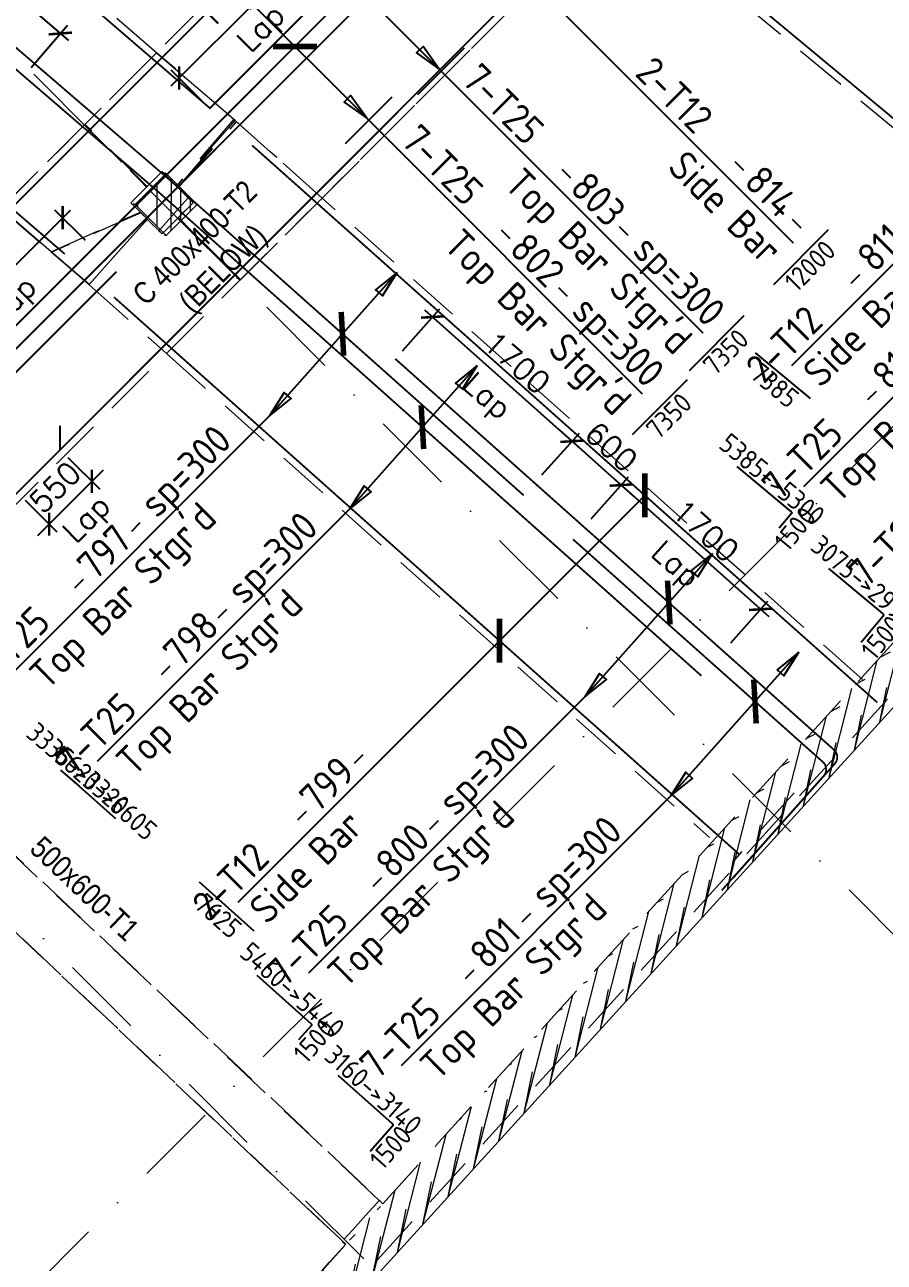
# Model space of a CAD drawing. Extents: x 660761725 to 1323371458, y 2734871439 to 5470067957.
# Drawn here: x 662068528 to 662076356, y 2735048931 to 2735060194 of the extents above; entities that cross this region are included whole.
import ezdxf
from ezdxf.enums import TextEntityAlignment as Align

# ---------------------------------------------------------------- set-up
doc = ezdxf.new("R2010")
doc.units = 0
for name, pattern in [('AXES', [1.95, 1.2, -0.25, 0.25, -0.25]), ('Hidden', [714.375, 476.25, -238.125]), ('sbp_axis_short', [10, 5, -2.5, 0, -2.5])]:
    doc.linetypes.add(name, pattern=pattern)
doc.layers.add('A-DETL', color=5, linetype='Continuous', lineweight=9, true_color=0x0000ff)
for name, color, linetype, lineweight in [('A-FLOR-PATT', 7, 'Continuous', 15), ('A-ROOF', 7, 'Continuous', 15), ('S-BEAM-IDEN', 2, 'Continuous', 9), ('S-COLS-IDEN', 7, 'Continuous', 9), ('S-GRID', 7, 'Continuous', 9)]:
    doc.layers.add(name, color=color, linetype=linetype, lineweight=lineweight)
for name, color, linetype in [('S-AXIS', 20, 'AXES'), ('S-DIMI', 100, 'Continuous'), ('S-RBAR-T12', 151, 'Continuous'), ('S-RBAR-T25', 51, 'Continuous'), ('S-RDIMO', 8, 'Continuous'), ('S-RSYMB', 7, 'Continuous'), ('S-SIMPLETEXT', 7, 'Continuous')]:
    doc.layers.add(name, color=color, linetype=linetype)
doc.styles.add('Arial Narrow_1', font='ARIALN.TTF', dxfattribs={"height": 199.9999999999998})
doc.styles.add('ARMACAD', font='isocp.shx')
doc.styles.add('ROMANS', font='romans.shx')
doc.dimstyles.new('S-DIMI-100', dxfattribs={"dimscale": 100, "dimtxt": 2, "dimasz": 1.5, "dimexe": 1, "dimexo": 1, "dimgap": 1, "dimtad": 1, "dimdec": 0, "dimzin": 12, "dimdsep": 46, "dimtxsty": 'ROMANS', "dimblk": 'ARCHTICK', "dimcen": 0.09, "dimdle": 1, "dimclrd": 8, "dimclre": 8, "dimclrt": 4, "dimadec": 0, "dimazin": 3, "dimtfac": 1, "dimtdec": 0, "dimtix": 1, "dimtmove": 1, "dimatfit": 3, "dimtolj": 1, "dimtzin": 0, "dimarcsym": 0})
pattern_1 = [(74.99999999999999, (0, 0), (-153.3407249233896, 41.08752341002518), [])]

# ---------------------------------------------------------------- blocks, each defined once
blk = doc.blocks.new('I am… All Range.')
at = {"layer": 'S-GRID', "color": 8, "linetype": 'sbp_axis_short', "lineweight": 13, "ltscale": 150}
for p, q in [((662622712.44625, 2734514326.959595), (662688816.0170653, 2734580430.53041)), ((662627061.1529542, 2734509978.252891), (662693164.7237693, 2734576081.823706)), ((662652549.4973798, 2734565594.860479), (662675093.4908426, 2734543051.956323)), ((662648660.6112016, 2734561705.974301), (662671204.6017749, 2734539163.067255))]:
    blk.add_line(p, q, dxfattribs=at)
blk = doc.blocks.new('I am… Atomic.')
at = {"layer": 'A-FLOR-PATT', "transparency": 33554600}
h = blk.add_hatch(dxfattribs=at)
h.set_pattern_fill('ANSI31', color=8, scale=50, angle=30, style=0)
h.set_pattern_definition(pattern_1)
edge = h.paths.add_edge_path()
edge.add_line((662389967.6433319, 2734579123.010657), (662390007.8012236, 2734579503.468677))
edge.add_line((662342114.705975, 2734544592.546931), (662390007.8012234, 2734579503.468677))
edge.add_line((662363195.8073889, 2734559608.047176), (662389967.7690635, 2734579123.040917))
edge.add_line((662362417.6524743, 2734559040.823584), (662363719.8899552, 2734559990.06879))
edge.add_line((662346720.4841449, 2734547598.623516), (662362783.6519626, 2734559307.613063))
edge.add_line((662345821.5310795, 2734546943.346041), (662347578.010761, 2734548223.703842))
edge.add_line((662342292.6126368, 2734544370.997322), (662346307.4227723, 2734547297.529027))
edge.add_line((662325865.2845687, 2734528370.671522), (662342114.6925843, 2734544592.5523))
edge.add_line((662340490.7204528, 2734542572.157625), (662342149.9785906, 2734544228.604904))
edge.add_line((662339422.0417168, 2734541505.28928), (662341320.3495216, 2734543400.381265))
edge.add_line((662336597.6306283, 2734538685.662872), (662340136.8031961, 2734542218.839921))
edge.add_line((662332705.8949801, 2734534800.520002), (662336243.7133716, 2734538332.345168))
edge.add_line((662332253.0745114, 2734534348.466631), (662332782.9359009, 2734534877.430412))
edge.add_line((662326312.3910785, 2734528417.846987), (662332351.9776915, 2734534447.202265))
edge.add_line((662325865.2845687, 2734528370.671522), (662326312.3910785, 2734528417.846987))
h = blk.add_hatch(dxfattribs=at)
h.set_pattern_fill('ANSI31', color=8, scale=50, angle=30, style=0)
h.set_pattern_definition(pattern_1)
edge = h.paths.add_edge_path()
edge.add_line((662389967.6433319, 2734579123.010657), (662390007.8012236, 2734579503.468677))
edge.add_line((662390178.8400514, 2734578972.951882), (662393574.2351673, 2734576558.543434))
edge.add_line((662390389.9110394, 2734578822.862847), (662389967.7690635, 2734579123.040917))
edge.add_line((662401600.1085552, 2734571260.373601), (662390007.8012234, 2734579503.468677))
edge.add_line((662401045.2346829, 2734570742.112331), (662400996.5411683, 2734571280.666277))
edge.add_line((662400996.5411683, 2734571280.666277), (662391834.41239, 2734577795.702194))
edge.add_line((662401631.7932035, 2734570909.939), (662401600.1085552, 2734571260.373601))
edge.add_line((662398386.0115408, 2734568087.393885), (662401045.2346829, 2734570742.112331))
edge.add_line((662378065.801715, 2734545768.423274), (662383150.2610395, 2734551353.010825))
edge.add_line((662383150.2610395, 2734551353.010825), (662388234.7203641, 2734556937.598375))
edge.add_line((662388234.7203641, 2734556937.598375), (662393319.1796887, 2734562522.185926))
edge.add_line((662393319.1796887, 2734562522.185926), (662398403.6390133, 2734568106.773477))
edge.add_line((662377177.0145457, 2734544792.211362), (662378389.7704264, 2734546124.258873))
edge.add_line((662345219.5168241, 2734509691.243385), (662350637.7770958, 2734515642.46591))
edge.add_line((662350637.7770958, 2734515642.46591), (662356056.0373675, 2734521593.688435))
edge.add_line((662356056.0373675, 2734521593.688435), (662361474.2976393, 2734527544.91096))
edge.add_line((662361474.2976393, 2734527544.91096), (662366892.5579109, 2734533496.133485))
edge.add_line((662366892.5579109, 2734533496.133485), (662372310.8181826, 2734539447.35601))
edge.add_line((662372310.8181826, 2734539447.35601), (662377729.0784543, 2734545398.578536))
edge.add_line((662345267.5598451, 2734509156.384884), (662400082.3408674, 2734569362.972085))
edge.add_line((662401418.6805061, 2734570690.601139), (662400941.3227103, 2734570214.051982))
edge.add_line((662400082.3408674, 2734569362.972085), (662401631.7932035, 2734570909.939))
h = blk.add_hatch(dxfattribs=at)
h.set_pattern_fill('ANSI31', color=8, scale=50, angle=30, style=0)
h.set_pattern_definition(pattern_1)
edge = h.paths.add_edge_path()
edge.add_line((662345468.2720397, 2734510142.524049), (662345661.1307589, 2734509588.669044))
edge.add_line((662345219.5168241, 2734509691.243385), (662350637.7770958, 2734515642.46591))
edge.add_line((662350637.7770958, 2734515642.46591), (662356056.0373675, 2734521593.688435))
edge.add_line((662356056.0373675, 2734521593.688435), (662361474.2976393, 2734527544.91096))
edge.add_line((662361474.2976393, 2734527544.91096), (662366892.5579109, 2734533496.133485))
edge.add_line((662366892.5579109, 2734533496.133485), (662372310.8181826, 2734539447.35601))
edge.add_line((662372310.8181826, 2734539447.35601), (662377729.0784543, 2734545398.578536))
edge.add_line((662345267.5598451, 2734509156.384884), (662400082.3408674, 2734569362.972085))
h = blk.add_hatch(dxfattribs=at)
h.set_pattern_fill('ANSI31', color=8, scale=50, angle=30, style=0)
h.set_pattern_definition(pattern_1)
h.paths.add_polyline_path([(662376092.5556102, 2734554579.207211), (662376375.3471375, 2734554861.998516), (662376093.0237507, 2734555144.801123), (662375810.2322234, 2734554862.009818)])
at = {"layer": 'A-DETL', "color": 8, "linetype": 'Hidden', "lineweight": 9}
for p, q in [((662399013.4511831, 2734568320.204953), (662345232.817815, 2734509249.488402)), ((662376093.0237507, 2734555144.801123), (662375810.2322234, 2734554862.009818)), ((662376072.4154742, 2734555153.057996), (662376093.0237507, 2734555144.801123)), ((662376375.3471375, 2734554861.998516), (662376093.0237507, 2734555144.801123)), ((662375789.2815652, 2734554870.403869), (662375810.2322234, 2734554862.009818)), ((662375810.2322234, 2734554862.009818), (662376092.5556102, 2734554579.207211)), ((662376092.5556102, 2734554579.207211), (662376375.3471375, 2734554861.998516)), ((662376375.2304256, 2734554862.045278), (662376355.5380677, 2734554869.93518)), ((662376072.4041587, 2734554587.281053), (662376092.4388983, 2734554579.253973)), ((662378030.5586636, 2734545796.742826), (662372369.9076654, 2734551148.681896)), ((662372372.3963819, 2734551151.358075), (662378065.801715, 2734545768.423274)), ((662372026.4536644, 2734550785.418594), (662377695.3699126, 2734545425.665033)), ((662377729.0784543, 2734545398.578536), (662372028.8346336, 2734550787.97891))]:
    blk.add_line(p, q, dxfattribs=at)
at = {"layer": 'A-DETL', "color": 8, "linetype": 'Hidden', "lineweight": 9, "flags": 128}
for points in [[(662378065.801715, 2734545768.423274), (662383150.2610395, 2734551353.010825), (662388234.7203641, 2734556937.598375), (662393319.1796887, 2734562522.185926), (662398403.6390133, 2734568106.773477)], [(662378030.5586636, 2734545796.742826), (662377982.6745564, 2734545743.731713), (662377934.790449, 2734545690.7206), (662377886.9063418, 2734545637.709486), (662377839.0222344, 2734545584.698373), (662377791.1381272, 2734545531.68726), (662377743.2540199, 2734545478.676146), (662377695.3699126, 2734545425.665033)], [(662378065.801715, 2734545768.423274), (662378054.0540313, 2734545777.863125), (662378042.3063474, 2734545787.302976), (662378030.5586636, 2734545796.742826)], [(662345219.5168241, 2734509691.243385), (662350637.7770958, 2734515642.46591), (662356056.0373675, 2734521593.688435), (662361474.2976393, 2734527544.91096), (662366892.5579109, 2734533496.133485), (662372310.8181826, 2734539447.35601), (662377729.0784543, 2734545398.578536)], [(662377695.3699126, 2734545425.665033), (662377706.6060932, 2734545416.6362), (662377717.8422737, 2734545407.607368), (662377729.0784543, 2734545398.578536)]]:
    blk.add_lwpolyline(points, dxfattribs=at)
at = {"layer": 'A-ROOF', "color": 8, "lineweight": 13}
blk.add_line((662345267.5598451, 2734509156.384884), (662400082.3408674, 2734569362.972085), dxfattribs=at)
at = {"layer": 'S-BEAM-IDEN', "color": 8, "insert": (662374974.9249395, 2734549129.078041), "char_height": 199.9999999999999, "width": 1539.239999999999, "attachment_point": 1, "rotation": 316.6069394098365, "style": 'Arial Narrow_1'}
blk.add_mtext('500x600-T1', dxfattribs=at)
at = {"layer": 'S-COLS-IDEN', "color": 8, "char_height": 199.9999999999998, "attachment_point": 1, "rotation": 44.99999999999995, "style": 'Arial Narrow_1'}
for s, insert, width in [('C 400x400-T2', (662375766.4355506, 2734554072.79057), 1819.830624999998), ('(BELOW)', (662376187.3850563, 2734554007.309536), 1218.564999999999)]:
    blk.add_mtext(s, dxfattribs=dict(at, insert=insert, width=width))
blk = doc.blocks.new('I am… Domination.')
at = {"layer": 'S-RDIMO', "color": 9, "linetype": 'Hidden', "lineweight": 9}
for p, q in [((662379450.0051303, 2734559688.510721), (662375348.5351304, 2734555587.040721)), ((662376004.9775039, 2734556243.483095), (662372467.747779, 2734559285.856626)), ((662377511.4928744, 2734554921.571341), (662380219.5175982, 2734557629.596065)), ((662380219.5175982, 2734557629.596065), (662377511.4928744, 2734554921.571341)), ((662380219.5175982, 2734557629.596065), (662385106.8360206, 2734553575.704457)), ((662376004.9775039, 2734556243.483095), (662375353.925389, 2734555592.43098)), ((662376721.5658053, 2734555627.145042), (662376004.9775039, 2734556243.483095)), ((662376004.9775039, 2734556243.483095), (662376707.6874706, 2734555639.081807)), ((662375348.4706345, 2734555586.97622), (662371459.5806345, 2734551697.37622)), ((662374586.8444908, 2734554825.211025), (662375317.5728953, 2734555556.072839)), ((662375317.5728953, 2734555556.072839), (662375348.4706345, 2734555586.97622)), ((662375349.1511527, 2734555587.656862), (662375348.4706345, 2734555586.97622)), ((662375348.4706345, 2734555586.97622), (662375913.7872291, 2734555021.762817)), ((662375348.5351304, 2734555587.040721), (662375913.8001319, 2734555021.77572)), ((662375349.151271, 2734555587.656862), (662375353.925389, 2734555592.43098)), ((662375349.2390939, 2734555587.568767), (662375764.3379961, 2734555171.745412)), ((662375919.1903907, 2734555027.165978), (662375354.6950598, 2734555591.661309)), ((662376707.6874706, 2734555639.081807), (662376184.7335155, 2734555031.06696)), ((662376719.7890676, 2734555626.675409), (662376187.1650752, 2734555028.635401)), ((662376197.7140785, 2734555018.086398), (662376720.5664122, 2734555625.983093)), ((662376200.0528677, 2734555015.747608), (662376733.3770162, 2734555614.573764)), ((662376721.5658053, 2734555627.145042), (662376707.6874706, 2734555639.081807)), ((662377039.3684205, 2734555342.052927), (662376719.7890676, 2734555626.675409)), ((662376719.7890676, 2734555626.675409), (662376733.3770162, 2734555614.573764)), ((662376720.5664122, 2734555625.983093), (662376721.5658053, 2734555627.145042)), ((662377511.4928744, 2734554921.571341), (662376733.3770162, 2734555614.573764)), ((662382433.2061052, 2734550538.214849), (662377039.3684205, 2734555342.052927)), ((662375764.3379961, 2734555171.745412), (662375913.9233781, 2734555021.898966)), ((662376053.9124441, 2734555161.888032), (662375919.7495292, 2734555027.725117)), ((662376053.9124441, 2734555161.888032), (662375919.7495292, 2734555027.725117)), ((662375925.3016512, 2734555033.277239), (662376053.9124441, 2734555161.888032)), ((662376187.1650752, 2734555028.635401), (662376053.9124441, 2734555161.888032)), ((662376053.9124441, 2734555161.888032), (662376184.7335155, 2734555031.06696)), ((662376187.1650752, 2734555028.635401), (662376053.9124441, 2734555161.888032)), ((662375771.0697317, 2734554879.04532), (662375913.7872291, 2734555021.762817)), ((662375913.7872291, 2734555021.762817), (662375771.0697317, 2734554879.04532)), ((662375913.9233781, 2734555021.898966), (662375925.3016512, 2734555033.277239)), ((662375919.7495292, 2734555027.725117), (662375913.9233781, 2734555021.898966)), ((662375913.9233781, 2734555021.898966), (662375919.1903907, 2734555027.165978)), ((662376184.7335155, 2734555031.06696), (662376187.1650752, 2734555028.635401)), ((662376197.607359, 2734555018.193117), (662376187.1650752, 2734555028.635401)), ((662376187.1650752, 2734555028.635401), (662376197.7140785, 2734555018.086398)), ((662376197.7140785, 2734555018.086398), (662376187.1650752, 2734555028.635401)), ((662376187.1650752, 2734555028.635401), (662376245.9123547, 2734554969.888121)), ((662376187.1650752, 2734555028.635401), (662376200.0528677, 2734555015.747608)), ((662376336.7551566, 2734554879.04532), (662376197.607359, 2734555018.193117)), ((662376336.7551566, 2734554879.04532), (662376200.0528677, 2734555015.747608)), ((662376203.0384871, 2734555012.761989), (662376245.9123547, 2734554969.888121)), ((662376245.9123547, 2734554969.888121), (662376336.7551566, 2734554879.04532)), ((662376245.9123547, 2734554969.888121), (662376292.7693106, 2734554923.031166)), ((662375771.0697317, 2734554879.04532), (662375857.2898251, 2734554792.825226)), ((662376336.7551566, 2734554879.04532), (662376136.2623751, 2734554678.552538)), ((662376292.7693106, 2734554923.031166), (662376186.2573699, 2734554803.437601)), ((662376202.4896258, 2734554744.779788), (662376336.7551566, 2734554879.04532)), ((662376202.4896258, 2734554744.779788), (662376336.7551566, 2734554879.04532)), ((662376292.7693106, 2734554923.031166), (662376336.7551566, 2734554879.04532)), ((662377511.4928744, 2734554921.571341), (662376762.7486928, 2734554172.827159)), ((662376768.1389514, 2734554178.217418), (662377511.4928744, 2734554921.571341)), ((662375043.3919421, 2734554432.534272), (662374586.8444908, 2734554825.211025)), ((662374586.8444908, 2734554825.211025), (662375043.3919421, 2734554432.534272)), ((662375043.3919421, 2734554432.534272), (662375857.2898251, 2734554792.825226)), ((662375862.4072138, 2734554787.707837), (662375049.0588653, 2734554427.660148)), ((662375857.2898251, 2734554792.825226), (662375862.4072138, 2734554787.707837)), ((662375857.2898251, 2734554792.825226), (662375920.6865906, 2734554729.428461)), ((662375862.4072138, 2734554787.707837), (662375920.6865906, 2734554729.428461)), ((662376186.2573699, 2734554803.437601), (662376026.2908258, 2734554623.824225)), ((662376196.6557587, 2734554738.945921), (662376202.4896258, 2734554744.779788)), ((662376196.6557587, 2734554738.945921), (662376202.0331031, 2734554744.323266)), ((662376202.0331031, 2734554744.323266), (662376768.1040694, 2734554178.2523)), ((662376768.1040694, 2734554178.183507), (662376202.4896258, 2734554744.779788)), ((662376202.6180589, 2734554744.908222), (662376768.7750325, 2734554178.854593)), ((662375389.6210527, 2734554133.138314), (662375920.6865906, 2734554729.428461)), ((662375920.6917411, 2734554729.42331), (662375390.4572585, 2734554134.023173)), ((662375920.6917411, 2734554729.42331), (662375923.158423, 2734554726.956628)), ((662375923.3018429, 2734554726.813208), (662376053.9124441, 2734554596.202607)), ((662376053.9124441, 2734554596.202607), (662376136.2623751, 2734554678.552538)), ((662376136.2623751, 2734554678.552538), (662376053.9124441, 2734554596.202607)), ((662376136.2623751, 2734554678.552538), (662376196.6428444, 2734554738.933007)), ((662376762.7486928, 2734554172.827159), (662376196.6428444, 2734554738.933007)), ((662376053.9124441, 2734554596.202607), (662376026.2908258, 2734554623.824225)), ((662375390.4572585, 2734554134.023173), (662375043.3919421, 2734554432.534272)), ((662375043.3919421, 2734554432.534272), (662375320.1498803, 2734554194.494594)), ((662375049.0588653, 2734554427.660148), (662375043.3919421, 2734554432.534272)), ((662375043.3919421, 2734554432.534272), (662375049.0588653, 2734554427.660148)), ((662375320.1498803, 2734554194.494594), (662375390.4572585, 2734554134.023173)), ((662376762.8132766, 2734554172.891749), (662376768.1040694, 2734554178.183507)), ((662376762.8132766, 2734554172.891749), (662376768.1040694, 2734554178.183507)), ((662376768.1040694, 2734554178.182536), (662376762.8132766, 2734554172.891743)), ((662376768.7750325, 2734554178.854593), (662376768.1040694, 2734554178.183507)), ((662375390.3372918, 2734554132.50042), (662375389.6210527, 2734554133.138314)), ((662375391.1563671, 2734554133.42187), (662375390.3372918, 2734554132.50042)), ((662375390.3372918, 2734554132.50042), (662376094.9788437, 2734553504.935389)), ((662375390.4572585, 2734554134.023173), (662375391.1563671, 2734554133.42187)), ((662376094.9788437, 2734553504.935389), (662376762.7486986, 2734554172.827159)), ((662376094.9788437, 2734553504.935389), (662376762.7486986, 2734554172.827159)), ((662373072.6711861, 2734550482.075944), (662376094.9788437, 2734553504.935389)), ((662376094.9788437, 2734553504.935389), (662381039.8117114, 2734549100.988179)), ((662381809.6306344, 2734549507.581903), (662381267.1710527, 2734548898.498314))]:
    blk.add_line(p, q, dxfattribs=at)
blk = doc.blocks.new('_ARCHTICK')
at = {"color": 0, "linetype": 'ByBlock', "const_width": 0.15}
blk.add_lwpolyline([(-0.5, -0.5), (0.5, 0.5)], dxfattribs=at)
blk = doc.blocks.new('*D760')
at = {"layer": 'S-DIMI', "color": 8, "lineweight": -2, "transparency": 16777216}
for p, q in [((662067601.3673997, 2735057163.976146), (662068944.8256679, 2735058507.523644)), ((662069081.0816829, 2735058229.860018), (662068803.4043118, 2735058507.518948)), ((662067879.0400746, 2735057027.738572), (662067601.3627034, 2735057305.397502))]:
    blk.add_line(p, q, dxfattribs=at)
at = {"layer": 'S-DIMI', "color": 8, "lineweight": -2, "transparency": 16777216, "xscale": 150, "yscale": 150, "zscale": 150}
for p, rotation in [((662068874.117338, 2735058436.810617), 45.00190267468847), ((662067672.0757296, 2735057234.689172), 225.0019026746884)]:
    blk.add_blockref('_ARCHTICK', p, dxfattribs=dict(at, rotation=rotation))
at = {"layer": 'S-DIMI', "color": 4, "transparency": 16777216, "char_height": 200, "attachment_point": 5, "rotation": 45.00190267468847, "style": 'ROMANS'}
for s, insert in [('\\A1;1700', (662068131.6704812, 2735057977.166554)), ('\\A1;Lap', (662068438.093595, 2735057670.763791))]:
    blk.add_mtext(s, dxfattribs=dict(at, insert=insert))
blk = doc.blocks.new('*D761')
at = {"layer": 'S-DIMI', "color": 8, "lineweight": -2, "transparency": 16777216}
for p, q in [((662069863.200606, 2735059637.750566), (662071206.6588749, 2735060981.298064)), ((662071342.9148915, 2735060703.634437), (662071065.2375187, 2735060981.293368)), ((662070140.8732827, 2735059501.51299), (662069863.1959096, 2735059779.171922))]:
    blk.add_line(p, q, dxfattribs=at)
at = {"layer": 'S-DIMI', "color": 8, "lineweight": -2, "transparency": 16777216, "xscale": 150, "yscale": 150, "zscale": 150}
for p, rotation in [((662071135.950545, 2735060910.585038), 45.00190267468847), ((662069933.9089359, 2735059708.463592), 225.0019026746884)]:
    blk.add_blockref('_ARCHTICK', p, dxfattribs=dict(at, rotation=rotation))
at = {"layer": 'S-DIMI', "color": 4, "transparency": 16777216, "char_height": 200, "attachment_point": 5, "rotation": 45.00190267468847, "style": 'ROMANS'}
for s, insert in [('\\A1;1700', (662070393.5036883, 2735060450.940975)), ('\\A1;Lap', (662070699.9268022, 2735060144.538211))]:
    blk.add_mtext(s, dxfattribs=dict(at, insert=insert))
blk = doc.blocks.new('*D788')
at = {"layer": 'S-DIMI', "color": 8, "lineweight": -2, "transparency": 16777216}
for p, q in [((662071968.2824537, 2735057225.639225), (662072309.4371597, 2735057608.694042)), ((662072168.2519046, 2735057600.52558), (662073587.1116351, 2735056336.866562)), ((662073238.8697022, 2735056096.211031), (662073578.9431733, 2735056478.051817))]:
    blk.add_line(p, q, dxfattribs=at)
at = {"layer": 'S-DIMI', "color": 8, "lineweight": -2, "transparency": 16777216, "xscale": 150, "yscale": 150, "zscale": 150}
for p, rotation in [((662072242.928763, 2735057534.017184), 138.3112326790365), ((662073512.4347767, 2735056403.374959), 318.3112326790365)]:
    blk.add_blockref('_ARCHTICK', p, dxfattribs=dict(at, rotation=rotation))
at = {"layer": 'S-DIMI', "color": 4, "transparency": 16777216, "char_height": 200, "attachment_point": 5, "rotation": 318.3112326790365, "style": 'ROMANS'}
for s, insert in [('\\A1;1700', (662073010.6985631, 2735057118.049788)), ('\\A1;Lap', (662072722.4955115, 2735056794.450068))]:
    blk.add_mtext(s, dxfattribs=dict(at, insert=insert))
blk = doc.blocks.new('*D789')
at = {"layer": 'S-DIMI', "color": 8, "lineweight": -2, "transparency": 16777216}
for p, q in [((662073238.8697029, 2735056096.21103), (662073578.9431859, 2735056478.05183)), ((662073512.4347893, 2735056403.374972), (662073400.4195017, 2735056503.137567)), ((662073512.4347893, 2735056403.374972), (662073960.495734, 2735056004.324776)), ((662073687.3122602, 2735055697.589316), (662074027.0041306, 2735056079.001635)), ((662073960.495734, 2735056004.324776), (662074072.5110216, 2735055904.562181))]:
    blk.add_line(p, q, dxfattribs=at)
at = {"layer": 'S-DIMI', "color": 8, "lineweight": -2, "transparency": 16777216, "xscale": 150, "yscale": 150, "zscale": 150}
for p, rotation in [((662073512.4347893, 2735056403.374972), 318.3112326790365), ((662073960.495734, 2735056004.324776), 138.3112326790365)]:
    blk.add_blockref('_ARCHTICK', p, dxfattribs=dict(at, rotation=rotation))
at = {"layer": 'S-DIMI', "color": 4, "transparency": 16777216, "insert": (662073869.4820548, 2735056353.203591), "char_height": 200, "attachment_point": 5, "rotation": 318.3112326790365, "style": 'ROMANS'}
blk.add_mtext('\\A1;600', dxfattribs=at)
blk = doc.blocks.new('*D790')
at = {"layer": 'S-DIMI', "color": 8, "lineweight": -2, "transparency": 16777216}
for p, q in [((662073687.312261, 2735055697.589315), (662074027.0041405, 2735056079.001644)), ((662073885.8188857, 2735056070.833181), (662075304.6786153, 2735054807.174165)), ((662074957.8995088, 2735054568.161122), (662075296.5101532, 2735054948.359419))]:
    blk.add_line(p, q, dxfattribs=at)
at = {"layer": 'S-DIMI', "color": 8, "lineweight": -2, "transparency": 16777216, "xscale": 150, "yscale": 150, "zscale": 150}
for p, rotation in [((662073960.4957441, 2735056004.324785), 138.3112326790365), ((662075230.0017568, 2735054873.682561), 318.3112326790365)]:
    blk.add_blockref('_ARCHTICK', p, dxfattribs=dict(at, rotation=rotation))
at = {"layer": 'S-DIMI', "color": 4, "transparency": 16777216, "char_height": 200, "attachment_point": 5, "rotation": 318.3112326790365, "style": 'ROMANS'}
for s, insert in [('\\A1;1700', (662074728.2655436, 2735055588.357389)), ('\\A1;Lap', (662074440.062492, 2735055264.757669))]:
    blk.add_mtext(s, dxfattribs=dict(at, insert=insert))
blk = doc.blocks.new('*D793')
at = {"layer": 'S-DIMI', "color": 8, "lineweight": -2, "transparency": 16777216}
for p, q in [((662067295.5083125, 2735060911.493901), (662067628.559943, 2735061298.718045)), ((662067487.5368842, 2735061288.111589), (662068928.0166874, 2735060049.154374)), ((662068585.4187013, 2735059804.18582), (662068917.4102312, 2735060190.177433))]:
    blk.add_line(p, q, dxfattribs=at)
at = {"layer": 'S-DIMI', "color": 8, "lineweight": -2, "transparency": 16777216, "xscale": 150, "yscale": 150, "zscale": 150}
for p, rotation in [((662067563.3516417, 2735061222.903288), 139.3011632507765), ((662068852.2019299, 2735060114.362676), 319.3011632507765)]:
    blk.add_blockref('_ARCHTICK', p, dxfattribs=dict(at, rotation=rotation))
at = {"layer": 'S-DIMI', "color": 4, "transparency": 16777216, "char_height": 200, "attachment_point": 5, "rotation": 319.30116325077654, "style": 'ROMANS'}
for s, insert in [('\\A1;1700', (662068338.1933882, 2735060820.262496)), ('\\A1;Lap', (662068055.6240832, 2735060491.731881))]:
    blk.add_mtext(s, dxfattribs=dict(at, insert=insert))
blk = doc.blocks.new('*D733')
at = {"layer": 'S-DIMI', "color": 8, "lineweight": -2, "transparency": 16777216}
for p, q in [((662068921.5669962, 2735056255.991669), (662069210.775669, 2735055966.777134)), ((662069140.0657074, 2735056037.488529), (662069246.1327994, 2735056143.553472)), ((662068751.1530364, 2735055648.583741), (662069140.0657074, 2735056037.488529)), ((662068532.6599194, 2735055867.081286), (662068821.8629979, 2735055577.872346)), ((662068751.1530364, 2735055648.583741), (662068645.0859442, 2735055542.518799))]:
    blk.add_line(p, q, dxfattribs=at)
at = {"layer": 'S-DIMI', "color": 8, "lineweight": -2, "transparency": 16777216, "xscale": 150, "yscale": 150, "zscale": 150}
for p, rotation in [((662069140.0657074, 2735056037.488529), 224.9994193251146), ((662068751.1530364, 2735055648.583741), 44.99941932511464)]:
    blk.add_blockref('_ARCHTICK', p, dxfattribs=dict(at, rotation=rotation))
at = {"layer": 'S-DIMI', "color": 4, "transparency": 16777216, "char_height": 200, "attachment_point": 5, "rotation": 44.99941932511465, "style": 'ROMANS'}
for s, insert in [('\\A1;550', (662068804.1894488, 2735055984.458924)), ('\\A1;Lap', (662069110.599282, 2735055678.04288))]:
    blk.add_mtext(s, dxfattribs=dict(at, insert=insert))
blk = doc.blocks.new('cadf_04')
at = {"color": 8, "const_width": 0.5000000000000002}
blk.add_lwpolyline([(1.414213560521603, 1.414213564246893), (-1.414213556796312, -1.414213556796312)], dxfattribs=at)
blk = doc.blocks.new('cadf_10')
at = {"color": 1}
for p, q in [((-4.158496580606208, 1.201089783226742), (-5.644468778018359, 1.201089783226742)), ((4.158496580606207, 1.201089783226742), (5.644468778018359, 1.201089783226742))]:
    blk.add_line(p, q, dxfattribs=at)
at = {"style": 'ARMACAD'}
for tag, p in [('$COM1', (-10.93526643674234, 2.542619974829577)), ('$COM2', (-9.757982686735758, -5.302973364669228))]:
    blk.add_attdef(tag, text='', height=3.5, dxfattribs=at).set_placement(p, align=Align.BOTTOM_RIGHT)
at = {"color": 1, "style": 'ARMACAD'}
blk.add_attdef('$NUM', text='', height=3.5, dxfattribs=at).set_placement((0, 0), align=Align.CENTER)
blk = doc.blocks.new('*U897', base_point=(662069115.0685054, 2735051258.334665))
at = {"layer": 'S-RSYMB'}
blk.add_lwpolyline([(662069115.0685054, 2735051480.988662), (662069615.0685054, 2735051035.680668)], dxfattribs=at)
at = {"layer": 'S-RSYMB', "style": 'ARMACAD'}
blk.add_attdef('D0', text='', height=180, rotation=318.3112294660374, dxfattribs=at).set_placement((662069288.5838445, 2735051172.456282), align=Align.MIDDLE_CENTER)
blk = doc.blocks.new('CADF_02')
at = {"color": 0}
blk.add_lwpolyline([(0, 0), (2.5, -0.4166666679084301), (2.5, 0.4166666679084301)], close=True, dxfattribs=at)
blk = doc.blocks.new('cadf_03')
at = {"color": 8}
blk.add_lwpolyline([(-3.725290298461914e-09, 2.99999999627471), (3.725290298461914e-09, -3.000000007450581)], dxfattribs=at)
blk.add_blockref('CADF_02', (0.2513523101806641, 0), dxfattribs=at)
blk = doc.blocks.new('*U898', base_point=(662074566.1024541, 2735056967.265789))
at = {"layer": 'S-RSYMB'}
blk.add_lwpolyline([(662074566.1024541, 2735056717.270971), (662075066.1024541, 2735057217.260605)], dxfattribs=at)
at = {"layer": 'S-RSYMB', "style": 'ARMACAD'}
blk.add_attdef('D0', text='', height=180, rotation=44.9994060588667, dxfattribs=at).set_placement((662074897.418891, 2735056885.947665), align=Align.MIDDLE_CENTER)
blk = doc.blocks.new('*U899', base_point=(662075437.6658045, 2735057838.825953))
at = {"layer": 'S-RSYMB'}
blk.add_lwpolyline([(662075437.6658045, 2735057588.831137), (662075937.6658045, 2735058088.820771)], dxfattribs=at)
at = {"layer": 'S-RSYMB', "style": 'ARMACAD'}
blk.add_attdef('D0', text='', height=180, rotation=44.99940605755228, dxfattribs=at).set_placement((662075768.9822414, 2735057757.507831), align=Align.MIDDLE_CENTER)
blk = doc.blocks.new('*U907', base_point=(662073060.2447867, 2735059804.420435))
at = {"layer": 'S-RSYMB'}
blk.add_lwpolyline([(662073060.2447867, 2735060011.788324), (662073560.2447867, 2735059597.052547)], dxfattribs=at)
at = {"layer": 'S-RSYMB', "style": 'ARMACAD'}
blk.add_attdef('D0', text='', height=180, rotation=320.3252589822947, dxfattribs=at).set_placement((662073236.8255019, 2735059715.907111), align=Align.MIDDLE_CENTER)
blk = doc.blocks.new('*U908', base_point=(662075714.6730921, 2735056189.19374))
at = {"layer": 'S-RSYMB'}
blk.add_lwpolyline([(662075476.887729, 2735056469.31942), (662075972.8639317, 2735056057.921227, -0.4142135623730951), (662075974.3245927, 2735056042.250884), (662075863.8532175, 2735055909.06806)], format="xyb", dxfattribs=at)
at = {"layer": 'S-RSYMB', "style": 'ARMACAD'}
for tag, rotation, p in [('D0', 320.3252562026876, (662075798.2951194, 2735056352.133645)), ('D1', 50.3252562041791, (662076007.602226, 2735055902.240183))]:
    blk.add_attdef(tag, text='', height=180, rotation=rotation, dxfattribs=at).set_placement(p, align=Align.MIDDLE_CENTER)
blk = doc.blocks.new('*U909', base_point=(662076505.623441, 2735055398.240501))
at = {"layer": 'S-RSYMB'}
blk.add_lwpolyline([(662076505.623441, 2735055735.616634), (662076998.4334629, 2735055326.844707, -0.4142135623730951), (662077001.0434656, 2735055298.843938), (662076803.6461663, 2735055060.864368)], format="xyb", dxfattribs=at)
at = {"layer": 'S-RSYMB', "style": 'ARMACAD'}
for tag, rotation, p in [('D0', 320.3252567850065, (662076825.4477402, 2735055619.743993)), ('D1', 50.32525678823846, (662076990.8581376, 2735055106.434865))]:
    blk.add_attdef(tag, text='', height=180, rotation=rotation, dxfattribs=at).set_placement(p, align=Align.MIDDLE_CENTER)
blk = doc.blocks.new('*U910', base_point=(662076270.6599811, 2735058671.817086))
at = {"layer": 'S-RSYMB'}
blk.add_lwpolyline([(662076270.6599811, 2735058421.82216), (662076770.6599811, 2735058921.812013)], dxfattribs=at)
at = {"layer": 'S-RSYMB', "style": 'ARMACAD'}
blk.add_attdef('D0', text='', height=180, rotation=44.99941864098231, dxfattribs=at).set_placement((662076601.9764359, 2735058590.498982), align=Align.MIDDLE_CENTER)
blk = doc.blocks.new('*U972', base_point=(662067983.8503574, 2735052389.463454))
at = {"layer": 'S-RSYMB'}
blk.add_lwpolyline([(662067983.8503574, 2735052609.540626), (662068152.6953386, 2735052464.316996, -0.004319402426981793), (662068152.7736739, 2735052464.248434), (662068483.8503574, 2735052169.386282)], format="xyb", dxfattribs=at)
at = {"layer": 'S-RSYMB', "style": 'ARMACAD'}
for tag, rotation, p in [('D0', 319.3011635905227, (662068143.2623938, 2735052624.115783)), ('D1', 318.3112329594352, (662068394.7966713, 2735052402.695745))]:
    blk.add_attdef(tag, text='', height=180, rotation=rotation, dxfattribs=at).set_placement(p, align=Align.MIDDLE_CENTER)
blk = doc.blocks.new('*U973', base_point=(662070733.9510455, 2735051657.561069))
at = {"layer": 'S-RSYMB'}
blk.add_lwpolyline([(662070501.6326693, 2735051951.338141), (662070997.888782, 2735051509.364581, -0.4142135623730951), (662070998.8019007, 2735051493.582068), (662070883.2016805, 2735051363.783996)], format="xyb", dxfattribs=at)
at = {"layer": 'S-RSYMB', "style": 'ARMACAD'}
for tag, rotation, p in [('D0', 318.31123380775, (662070826.2453799, 2735051816.22975)), ('D1', 48.31123381404728, (662071026.8801794, 2735051352.198378))]:
    blk.add_attdef(tag, text='', height=180, rotation=rotation, dxfattribs=at).set_placement(p, align=Align.MIDDLE_CENTER)
blk = doc.blocks.new('*U974', base_point=(662071761.5670273, 2735050630.013287))
at = {"layer": 'S-RSYMB'}
blk.add_lwpolyline([(662071761.5670274, 2735050977.049031), (662072255.019629, 2735050537.572309, -0.4142135623730951), (662072256.6165122, 2735050509.971477), (662072054.4521087, 2735050282.977541)], format="xyb", dxfattribs=at)
at = {"layer": 'S-RSYMB', "style": 'ARMACAD'}
for tag, rotation, p in [('D0', 318.3112329618418, (662072084.7779838, 2735050843.189058)), ('D1', 48.311232964946, (662072241.412698, 2735050319.989854))]:
    blk.add_attdef(tag, text='', height=180, rotation=rotation, dxfattribs=at).set_placement(p, align=Align.MIDDLE_CENTER)

msp = doc.modelspace()

# ---------------------------------------------------------------- linework, layer by layer
at = {"layer": 'S-RBAR-T12', "const_width": 16}
for points in [[(662067141.7358108, 2735057258.071565), (662075627.1032825, 2735065743.266842)], [(662068462.5780896, 2735055937.164519), (662076947.9454573, 2735064422.3599)], [(662065615.0931134, 2735063390.589413), (662070217.0482987, 2735059432.444839)], [(662064290.617054, 2735062065.871543), (662068892.5722394, 2735058107.726969)], [(662073451.1736995, 2735061819.523771), (662079135.2684947, 2735057104.728827)], [(662070599.0457503, 2735059095.839925), (662076293.1559224, 2735054024.574368)], [(662069341.3939393, 2735057714.480335), (662075035.5041116, 2735052643.214779)], [(662068849.4404575, 2735056321.11958), (662068849.4427276, 2735056545.11958)], [(662060366.1233925, 2735047840.873925), (662068851.4907602, 2735056326.069307)]]:
    msp.add_lwpolyline(points, dxfattribs=at)
at = {"layer": 'S-RBAR-T25', "linetype": 'Hidden', "const_width": 16}
for points in [[(662070211.5087433, 2735059430.973588), (662075210.4667919, 2735064429.827997)], [(662068055.733801, 2735056850.983669), (662073252.0585766, 2735062047.200713)], [(662066323.3018044, 2735055330.717425), (662071519.6265798, 2735060526.934469)], [(662064270.4004953, 2735052853.599008), (662069363.9337796, 2735057947.026691)]]:
    msp.add_lwpolyline(points, dxfattribs=at)
for points in [[(662065584.2633641, 2735062449.286284), (662069851.3594068, 2735058779.156013, -0.004319430667272565), (662069852.526247, 2735058778.134744), (662073073.0870116, 2735055909.852301)], [(662067230.3000116, 2735060835.679143), (662069752.5645479, 2735058666.278845, -0.004319430917156594), (662069753.7313882, 2735058665.257576), (662074691.0001041, 2735054268.047831)], [(662071903.2352835, 2735057152.606219), (662075897.7783818, 2735053595.002847, -0.4142135623730951), (662075905.1095794, 2735053468.289081), (662074976.9849308, 2735052426.173499)], [(662073521.1483767, 2735055510.80175), (662075796.7892109, 2735053484.079967, -0.4142135623730951), (662075804.1204085, 2735053357.366201), (662074875.9957598, 2735052315.250619)]]:
    msp.add_lwpolyline(points, format="xyb", dxfattribs=at)
at = {"layer": 'S-RDIMO'}
for p, q in [((662071809.6793286, 2735061925.911198), (662075525.7874618, 2735058209.789485)), ((662071083.0913986, 2735061010.177458), (662072320.8613061, 2735059772.38189)), ((662070423.1808665, 2735060562.416328), (662071660.9510034, 2735059324.620529)), ((662078489.4140512, 2735060067.425945), (662075510.9482639, 2735057088.971041)), ((662077918.9537632, 2735058287.400532), (662075619.6391083, 2735055988.09428)), ((662071920.638796, 2735057940.568249), (662070756.4092789, 2735056633.34975)), ((662072648.6021744, 2735057091.367006), (662071484.3726993, 2735055784.148593)), ((662070756.4092788, 2735056633.34975), (662068398.7032359, 2735054275.487222)), ((662074175.4029537, 2735055910.67902), (662070469.4838122, 2735052204.844077)), ((662071484.3726993, 2735055784.148593), (662069187.3096806, 2735053486.933115)), ((662074792.58342, 2735055382.768738), (662073628.3539559, 2735054075.550298)), ((662075577.3955405, 2735054482.937195), (662074413.1660329, 2735053175.718746)), ((662073628.3539541, 2735054075.550296), (662071113.6706017, 2735051560.70004)), ((662074413.1660329, 2735053175.718746), (662071956.018459, 2735050718.408087))]:
    msp.add_line(p, q, dxfattribs=at)
for points in [[(662072320.8613058, 2735059772.38189), (662074704.6147305, 2735057388.619754)], [(662071660.9510034, 2735059324.620529), (662074150.7776932, 2735056834.784741)]]:
    msp.add_lwpolyline(points, dxfattribs=at)

# ---------------------------------------------------------------- block references
at = {"layer": 'S-AXIS'}
for name, p in [('I am… All Range.', (-593486.1820166111, 503695.4297404289)), ('I am… Atomic.', (-306275.5624856949, 503695.4297404289)), ('I am… Domination.', (-306275.5624856949, 503695.4297404289))]:
    msp.add_blockref(name, p, dxfattribs=at)
at = {"layer": 'S-RDIMO'}
for name, p, xscale, yscale, zscale, rotation in [('cadf_03', (662070423.1808667, 2735060562.416329), 99.99999999999999, 99.99999999999999, 99.99999999999999, 314.9994060418217), ('cadf_04', (662070989.1351728, 2735059996.450289), 100, 100, 100, 314.9994060445808), ('cadf_03', (662072320.8613058, 2735059772.38189), 99.99999999999996, 99.99999999999996, 99.99999999999996, 134.9994060830967), ('cadf_03', (662071660.9510034, 2735059324.620529), 100, 100, 100, 134.9994060418217), ('CADF_02', (662071920.638796, 2735057940.568249), 100, 100, 100, 228.3112338152373), ('cadf_04', (662071421.8257662, 2735057380.491726), 100, 100, 100, 228.311233811232), ('CADF_02', (662072648.6021744, 2735057091.367006), 100, 100, 100, 228.3112329753595), ('CADF_02', (662070756.4092789, 2735056633.34975), 99.99999999999999, 99.99999999999999, 99.99999999999999, 48.31123381523732), ('cadf_04', (662072149.7891821, 2735056531.290541), 100, 100, 100, 228.3112329334273), ('cadf_04', (662074175.4029537, 2735055910.679021), 99.99999999999999, 99.99999999999999, 99.99999999999999, 224.9998953122266), ('CADF_02', (662071484.3726994, 2735055784.148593), 100, 100, 100, 48.31123297535958), ('CADF_02', (662074792.58342, 2735055382.768738), 99.99999999999999, 99.99999999999999, 99.99999999999999, 228.3112338247203), ('cadf_04', (662074393.5330476, 2735054934.707577), 99.99999999999999, 99.99999999999999, 99.99999999999999, 228.3112338055244), ('cadf_04', (662072852.3160604, 2735054587.596962), 99.99999999999999, 99.99999999999999, 99.99999999999999, 224.9998953122266), ('CADF_02', (662075577.3955405, 2735054482.937195), 100, 100, 100, 228.3112329687955), ('CADF_02', (662073628.353956, 2735054075.550298), 100, 100, 100, 48.3112338247203), ('cadf_04', (662075178.3451596, 2735054034.876038), 100, 100, 100, 228.311232960135), ('CADF_02', (662074413.1660329, 2735053175.718746), 100, 100, 100, 48.3112329687955)]:
    msp.add_blockref(name, p, dxfattribs=dict(at, xscale=xscale, yscale=yscale, zscale=zscale, rotation=rotation))
at = {"layer": 'S-RSYMB'}
for name, p, values in [('*U910', (662075348.7578096, 2735058079.529733), {'D0': '12000'}), ('*U899', (662074581.0899276, 2735057297.047588), {'D0': '7350'}), ('*U907', (662075181.6861962, 2735056999.147688), {'D0': '7385'}), ('*U898', (662074063.345131, 2735056714.50512), {'D0': '7350'}), ('*U908', (662075250.648527, 2735055892.804001, -1e-08), {'D0': '5385->5300', 'D1': '1500'}), ('*U909', (662075848.1855723, 2735054907.714432, -1e-08), {'D0': '3075->2995', 'D1': '1500'}), ('*U972', (662068855.2573177, 2735053189.005913, -1e-08), {'D0': '3335->3320', 'D1': '6620->6605'}), ('*U897', (662070115.9651507, 2735052169.447565), {'D0': '7625'}), ('*U973', (662070873.448128, 2735051248.763239, -1e-08), {'D0': '5460->5440', 'D1': '1500'}), ('*U974', (662071380.7850075, 2735050285.8708, -1e-08), {'D0': '3160->3140', 'D1': '1500'})]:
    msp.add_blockref(name, p, dxfattribs=at).add_auto_attribs(values)
at = {"layer": 'S-SIMPLETEXT'}
ref = msp.add_blockref('cadf_10', (662075232.4331536, 2735058582.694523), dxfattribs=dict(at, xscale=75.00000000203376, yscale=75, zscale=75, rotation=314.9998953087866))
ref.add_attrib('$NUM', '814', dxfattribs={"color": 1, "height": 262.5, "rotation": 314.9998969669697, "style": 'ARMACAD', "flags": 2}).set_placement((662075232.4331536, 2735058582.694523), align=Align.CENTER)
ref.add_attrib('$COM1', '2-T12         ', dxfattribs={"height": 262.5, "rotation": 314.9998969669697, "style": 'ARMACAD', "flags": 2}).set_placement((662075585.8327638, 2735058229.29358), align=Align.RIGHT)
ref = msp.add_blockref('cadf_10', (662073658.798663, 2735058513.989302), dxfattribs=dict(at, xscale=75.00000000203376, yscale=75, zscale=75, rotation=314.9998953087866))
ref.add_attrib('$NUM', '803', dxfattribs={"color": 1, "height": 262.5, "rotation": 314.9998969669697, "style": 'ARMACAD', "flags": 2}).set_placement((662073658.798663, 2735058513.989302), align=Align.CENTER)
ref.add_attrib('$COM1', '7-T25         sp=300', dxfattribs={"height": 262.5, "rotation": 314.9998969669697, "style": 'ARMACAD', "flags": 2}).set_placement((662074744.3895596, 2735057428.394438), align=Align.RIGHT)
ref = msp.add_blockref('cadf_10', (662073104.9616257, 2735057960.154289), dxfattribs=dict(at, xscale=75.00000000203377, yscale=75, zscale=75, rotation=314.9998953087866))
ref.add_attrib('$NUM', '802', dxfattribs={"color": 1, "height": 262.5, "rotation": 314.9998969669697, "style": 'ARMACAD', "flags": 2}).set_placement((662073104.9616257, 2735057960.154289), align=Align.CENTER)
ref.add_attrib('$COM1', '7-T25         sp=300', dxfattribs={"height": 262.5, "rotation": 314.9998969669697, "style": 'ARMACAD', "flags": 2}).set_placement((662074190.5525223, 2735056874.559425), align=Align.RIGHT)
ref = msp.add_blockref('cadf_10', (662076415.8450849, 2735058073.413923), dxfattribs=dict(at, xscale=74.99999998096037, yscale=75, zscale=75, rotation=44.99989529268763))
ref.add_attrib('$NUM', '811', dxfattribs={"color": 1, "height": 262.5, "rotation": 44.9998953570815, "style": 'ARMACAD', "flags": 2}).set_placement((662076415.8450849, 2735058073.413923), align=Align.CENTER)
ref.add_attrib('$COM1', '2-T12         ', dxfattribs={"height": 262.5, "rotation": 44.9998953570815, "style": 'ARMACAD', "flags": 2}).set_placement((662076769.2460082, 2735058426.813553), align=Align.RIGHT)
ref = msp.add_blockref('cadf_10', (662076566.3236244, 2735057014.324704), dxfattribs=dict(at, xscale=74.99999998096037, yscale=75, zscale=75, rotation=44.99989529268763))
ref.add_attrib('$NUM', '812', dxfattribs={"color": 1, "height": 262.5, "rotation": 44.9998953570815, "style": 'ARMACAD', "flags": 2}).set_placement((662076566.3236244, 2735057014.324704), align=Align.CENTER)
ref.add_attrib('$COM1', '7-T25         sp=300', dxfattribs={"height": 262.5, "rotation": 44.9998953570815, "style": 'ARMACAD', "flags": 2}).set_placement((662077651.9184881, 2735058099.915601), align=Align.RIGHT)
ref = msp.add_blockref('cadf_10', (662077357.2739732, 2735056223.371465), dxfattribs=dict(at, xscale=74.99999998096037, yscale=75, zscale=75, rotation=44.99989529268763))
ref.add_attrib('$NUM', '813', dxfattribs={"color": 1, "height": 262.5, "rotation": 44.9998953570815, "style": 'ARMACAD', "flags": 2}).set_placement((662077357.2739732, 2735056223.371465), align=Align.CENTER)
ref.add_attrib('$COM1', '7-T25         sp=300', dxfattribs={"height": 262.5, "rotation": 44.9998953570815, "style": 'ARMACAD', "flags": 2}).set_placement((662078442.8688369, 2735057308.962362), align=Align.RIGHT)
ref = msp.add_blockref('cadf_10', (662069345.351821, 2735055301.75079), dxfattribs=dict(at, xscale=75.00000002213115, yscale=75, zscale=75, rotation=45.0019013456975))
ref.add_attrib('$NUM', '797', dxfattribs={"color": 1, "height": 262.5, "rotation": 45.0019028911715, "style": 'ARMACAD', "flags": 2}).set_placement((662069345.351821, 2735055301.75079), align=Align.CENTER)
ref.add_attrib('$COM1', '7-T25         sp=300', dxfattribs={"height": 262.5, "rotation": 45.0019028911715, "style": 'ARMACAD', "flags": 2}).set_placement((662070430.9086757, 2735056387.379695), align=Align.RIGHT)
ref = msp.add_blockref('cadf_10', (662070133.9582659, 2735054513.196683), dxfattribs=dict(at, xscale=75.00000002213115, yscale=75, zscale=75, rotation=45.0019013456975))
ref.add_attrib('$NUM', '798', dxfattribs={"color": 1, "height": 262.5, "rotation": 45.0019028911715, "style": 'ARMACAD', "flags": 2}).set_placement((662070133.9582659, 2735054513.196683), align=Align.CENTER)
ref.add_attrib('$COM1', '7-T25         sp=300', dxfattribs={"height": 262.5, "rotation": 45.0019028911715, "style": 'ARMACAD', "flags": 2}).set_placement((662071219.5151204, 2735055598.825588), align=Align.RIGHT)
ref = msp.add_blockref('cadf_10', (662072060.319187, 2735052586.963609), dxfattribs=dict(at, xscale=75.00000002213115, yscale=75, zscale=75, rotation=45.0019013456975))
ref.add_attrib('$NUM', '800', dxfattribs={"color": 1, "height": 262.5, "rotation": 45.0019028911715, "style": 'ARMACAD', "flags": 2}).set_placement((662072060.319187, 2735052586.963609), align=Align.CENTER)
ref.add_attrib('$COM1', '7-T25         sp=300', dxfattribs={"height": 262.5, "rotation": 45.0019028911715, "style": 'ARMACAD', "flags": 2}).set_placement((662073145.8760415, 2735053672.592514), align=Align.RIGHT)
ref = msp.add_blockref('cadf_10', (662071374.3806331, 2735053189.286959), dxfattribs=dict(at, xscale=74.99999998096037, yscale=75, zscale=75, rotation=44.99989529268763))
ref.add_attrib('$NUM', '799', dxfattribs={"color": 1, "height": 262.5, "rotation": 44.9998953570815, "style": 'ARMACAD', "flags": 2}).set_placement((662071374.3806331, 2735053189.286959), align=Align.CENTER)
ref.add_attrib('$COM1', '2-T12         ', dxfattribs={"height": 262.5, "rotation": 44.9998953570815, "style": 'ARMACAD', "flags": 2}).set_placement((662071727.7815558, 2735053542.68659), align=Align.RIGHT)
ref = msp.add_blockref('cadf_10', (662072902.6670442, 2735051744.671656), dxfattribs=dict(at, xscale=75.00000002213115, yscale=75, zscale=75, rotation=45.0019013456975))
ref.add_attrib('$NUM', '801', dxfattribs={"color": 1, "height": 262.5, "rotation": 45.0019028911715, "style": 'ARMACAD', "flags": 2}).set_placement((662072902.6670442, 2735051744.671656), align=Align.CENTER)
ref.add_attrib('$COM1', '7-T25         sp=300', dxfattribs={"height": 262.5, "rotation": 45.0019028911715, "style": 'ARMACAD', "flags": 2}).set_placement((662073988.2238986, 2735052830.30056), align=Align.RIGHT)

# ---------------------------------------------------------------- texts
at = {"layer": 'S-SIMPLETEXT', "style": 'ARMACAD'}
for s, height, rotation, p in [('Side Bar', 262.4999999999999, 315.1677672917139, (662075265.5503162, 2735057991.887499)), ("Top Bar Stgr'd", 262.4999999999999, 315.1677672917139, (662074445.7302084, 2735057172.070384)), ("Top Bar Stgr'd", 262.4999999999999, 315.1677672917139, (662073891.8931711, 2735056618.23537)), ('Side Bar', 262.4999999999999, 44.83204304518112, (662076674.0550112, 2735057768.660607)), ("Top Bar Stgr'd", 262.5, 44.83403773380292, (662077499.7216746, 2735057380.05857)), ("Top Bar Stgr'd", 262.5, 44.83402702431418, (662070295.5666131, 2735055684.391856)), ("Top Bar Stgr'd", 262.5, 44.83402702431418, (662071084.1730579, 2735054895.837749)), ("Top Bar Stgr'd", 262.5, 44.83402702431418, (662073010.5339794, 2735052969.604674)), ('Side Bar', 262.4999999999999, 44.83204304518112, (662071632.5905608, 2735052884.533645)), ("Top Bar Stgr'd", 262.5, 44.83402702431418, (662073852.8818364, 2735052127.312721))]:
    msp.add_text(s, height=height, rotation=rotation, dxfattribs=at).set_placement(p, align=Align.RIGHT)

# ---------------------------------------------------------------- dimensions: what is measured, and where the dimension line sits
at = {"layer": 'S-DIMI'}
for base, p1, p2, angle, picture, middle in [((662068852.2019299, 2735060114.362675), (662067230.3000113, 2735060835.679143), (662068520.2104005, 2735059728.371063), 319.3011632507765, '*D793', (662068207.7767859, 2735060668.632982)), ((662071135.950545, 2735060910.585038), (662070211.586309, 2735059430.80466), (662071413.6279176, 2735060632.926106), 45.00190267541458, '*D761', (662070534.9297408, 2735060309.524315)), ((662068874.117338, 2735058436.810617), (662067949.7531006, 2735056957.030242), (662069151.7947093, 2735058159.151688), 45.00190267541458, '*D760', (662068273.0965335, 2735057835.749895)), ((662073512.4347765, 2735056403.374959), (662071901.7740574, 2735057150.962367), (662073172.361306, 2735056021.534173), 318.3112326790365, '*D788', (662072877.6817701, 2735056968.696072)), ((662069140.0657074, 2735056037.488529), (662068461.9499582, 2735055937.792682), (662068850.8570346, 2735056326.703064), 44.99942043742329, '*D733', (662068945.6093719, 2735055843.036135)), ((662075230.0017569, 2735054873.682561), (662073620.8038646, 2735055622.912456), (662074891.3911126, 2735054493.484263), 318.3112326790365, '*D790', (662074595.2487506, 2735055439.003673))]:
    dim = msp.add_linear_dim(base=base, p1=p1, p2=p2, angle=angle, text='<>\\XLap', dimstyle='S-DIMI-100', override={"dimzin": 0}, dxfattribs=at)
    dim.commit()
    dim.dimension.update_dxf_attribs({"geometry": picture, "text_midpoint": middle})
dim = msp.add_linear_dim(base=(662073960.4957343, 2735056004.324776), p1=(662073172.3613064, 2735056021.534172), p2=(662073620.8038641, 2735055622.912457), angle=318.3112326790365, dimstyle='S-DIMI-100', override={"dimzin": 0}, dxfattribs=at)
dim.commit()
dim.dimension.update_dxf_attribs({"geometry": '*D789', "text_midpoint": (662073869.4820548, 2735056353.203591)})

doc.saveas('drawing.dxf')
